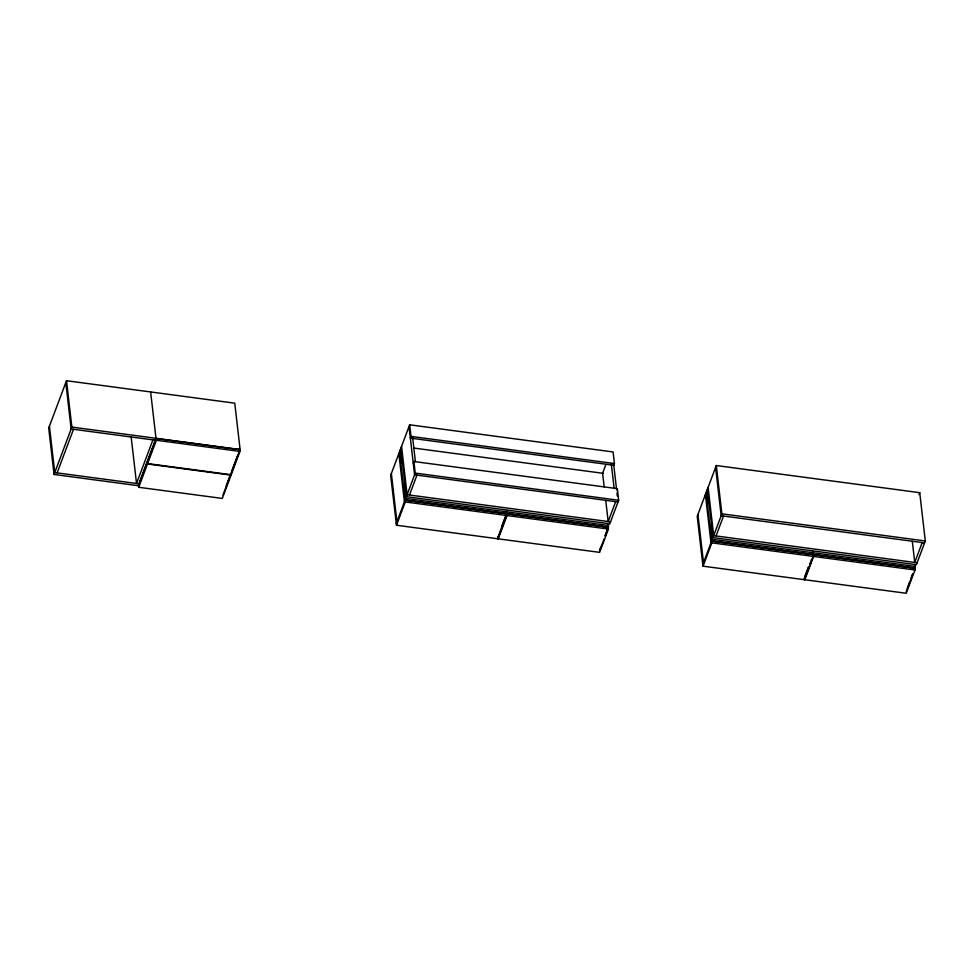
<?xml version="1.0" encoding="UTF-8"?>
<svg xmlns="http://www.w3.org/2000/svg" width="974" height="974" viewBox="0 0 974 974"><rect width="100%" height="100%" fill="white"/><g stroke="black" fill="none" stroke-linecap="round" stroke-linejoin="round"><path stroke-width="1.46" d="M232.445 469.906L240.103 449.538L234.758 403.175L66.512 380.724L48.7 428.097L54.057 474.46L138.174 485.685L155.986 438.312L150.629 391.95M54.057 474.46L71.857 427.087L66.512 380.724M57.125 472.889L73.513 429.291M152.906 439.883L136.53 483.481L131.173 437.119M156.181 438.531L147.415 461.846L147.61 463.587L231.215 474.74L239.969 451.425L239.774 449.684L156.181 438.531L156.376 440.272L147.61 463.587M138.71 487.28L147.476 463.965L147.269 462.224L138.515 485.539L138.71 487.28L222.303 498.432L231.069 475.117L147.476 463.965M226.236 485.722L230.875 473.376M231.532 471.635L237.717 455.175M223.009 495.023L229.961 476.542M231.203 473.23L231.922 471.331M409.664 424.81L411.004 436.401L410.358 438.105L613.778 465.255L614.424 463.551L613.084 451.96L409.664 424.81L390.647 475.409L396.491 525.254L497.933 538.792L506.699 515.49L506.504 513.748L405.05 500.21L405.257 501.951L396.491 525.254M400.886 463.32L402.165 459.898M403.589 486.683L404.867 483.274M413.256 463.222L413.901 461.518L617.321 488.656L618.66 500.246L609.821 523.756L405.561 496.57L404.222 484.979M406.207 494.865L404.928 498.274L608.336 525.424L608.981 523.72M396.223 523.708L405.123 500.015L399.547 451.729M413.901 461.518L415.241 473.108L406.401 496.606L400.825 448.308M409.482 495.023L416.957 475.129M501.866 526.082L506.504 513.748M506.76 513.785L497.994 537.088L498.201 538.829L599.643 552.368L608.409 529.052L608.202 527.324L506.76 513.785L506.967 515.514L498.201 538.829M605.804 464.72L602.602 473.242L604.172 486.83M615.653 501.647L608.178 521.54L605.731 500.417M599.448 550.627L600.995 546.511M605.11 535.542L608.202 527.324M600.349 548.959L604.087 539.012M605.158 536.163L607.825 529.065M710.801 525.899L712.14 537.49L916.4 564.664L925.3 540.972L919.724 492.674L716.304 465.535L697.214 516.33L702.79 564.616L711.69 540.935L915.11 568.073L914.403 569.973L914.05 566.953M707.453 504.228L708.743 500.819M710.156 527.604L711.434 524.195M712.773 535.785L711.495 539.194L914.915 566.332L915.548 564.628M716.304 465.535L721.88 513.822L712.98 537.514L707.404 489.228M711.629 541.118L813.071 554.656L813.266 556.398L804.512 579.713L703.058 566.174L711.824 542.859L706.126 492.637M716.048 535.943L723.536 516.037M804.828 576.596L808.432 567.002M805.084 576.632L808.688 567.038M809.723 564.287L811.622 559.246M804.768 579.737L813.534 556.434L813.327 554.693L914.781 568.232L914.976 569.973L906.222 593.276L804.768 579.737L804.573 578.008M919.018 494.573L919.724 492.674M922.22 542.555L914.744 562.448L912.309 541.325M907.05 588.795L909.631 581.941M911.177 577.826L912.723 573.71M906.21 591.766L906.916 589.867M907.987 587.03L912.796 574.234M411.004 436.401L614.424 463.551M413.597 448.028L603.454 473.364M71.857 427.087L240.103 449.538M721.88 513.822L925.3 540.972M415.241 473.108L618.66 500.246M156.376 440.272L239.969 451.425M155.268 440.199L71.151 428.974L65.794 382.612M618.015 501.951L414.595 474.813L409.019 426.515M924.582 542.871L721.174 515.721L715.598 467.423M610.54 521.857L407.12 494.707L401.544 446.421M917.106 562.765L713.686 535.627L708.11 487.329M405.123 500.015L608.543 527.165L608.19 524.146M405.257 501.951L506.699 515.49M506.967 515.514L608.409 529.052M711.824 542.859L813.266 556.398M813.534 556.434L914.976 569.973M138.892 483.798L54.763 472.573L49.418 426.21M914.769 565.054L915.11 568.073M813.059 551.479L813.4 554.498M804.305 577.972L804.512 579.713M706.759 490.933L708.098 502.523M705.407 494.524L710.983 542.822M697.932 514.43L703.508 562.729M702.863 564.433L703.058 566.174M613.657 464.221L616.627 489.885M616.968 492.905L617.321 495.924M611.295 463.916L614.083 488.059M506.48 510.571L506.833 513.59M497.738 537.051L497.933 538.792M412.611 437.399L415.387 461.542M400.192 450.012L401.532 461.603M398.841 453.616L404.417 501.914M391.353 473.522L396.929 521.808M239.056 448.442L239.397 451.425"/></g></svg>
